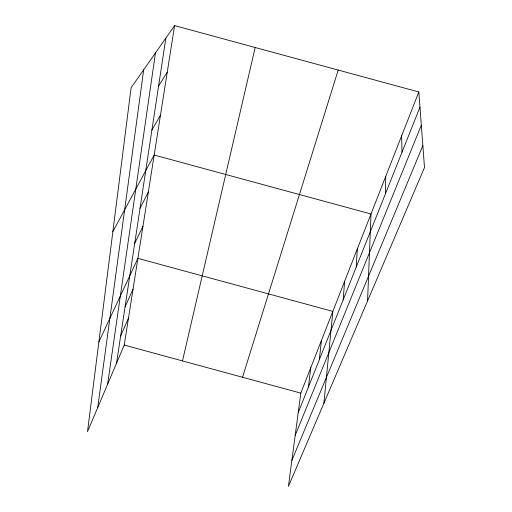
<?xml version="1.0" encoding="UTF-8"?>
<svg xmlns="http://www.w3.org/2000/svg" width="512" height="512" viewBox="0 0 512 512"><rect width="100%" height="100%" fill="white"/><g stroke="black" fill="none" stroke-linecap="round" stroke-linejoin="round"><path stroke-width="0.77" d="M385.523 193.574L385.709 176.48M367.571 300.922L371.008 213.997L154.189 155.034L112.864 231.616M356.218 267.11L357.363 248.806M343.149 299.91L344.672 281.19M323.904 403.238L332.838 311.398L137.901 258.355L98.874 341.971M319.302 359.744L321.446 340.467M308.403 387.098L310.79 367.648M418.829 91.968L300.806 393.126L288.416 486.4L424.499 167.52L418.829 91.968L174.592 25.6L131.104 87.757L87.501 431.674L124.23 345.056L174.592 25.6M97.734 407.533L143.699 69.754M107.584 384.314L155.462 52.941M116.525 363.219L165.856 38.086M182.49 360.915L255.168 47.494M242.528 377.261L338.208 70.061M298.208 412.685L419.968 107.142M295.194 435.398L421.325 125.197M291.872 460.403L422.854 145.632M120.659 335.987L128.493 318.029M125.075 306.88L133.037 289.19M134.739 243.206L142.95 226.31M140.032 208.301L148.365 191.955M151.904 130.048L160.461 115.238M158.586 85.997L167.238 72.23M124.23 345.056L300.806 393.126M401.6 135.936L402.022 152.173"/></g></svg>
